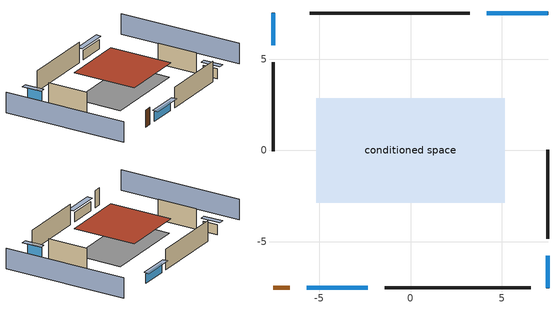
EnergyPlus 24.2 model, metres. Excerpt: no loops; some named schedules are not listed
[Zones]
conditioned space
 floor foundation (Slab1 construction): -5.15,-2.86 -5.15,2.86 5.15,2.86 5.15,-2.86 z0
 wall outside (AdiabaticWallConstruction 1): -7.52,-7.52 -6.6,-7.52 z0:2.03
 wall outside (AdiabaticWallConstruction): 7.52,7.52 4.18,7.52 / -5.67,-7.52 -2.34,-7.52 z0:1.13; 7.52,-7.52 7.52,-5.76 / -7.52,7.52 -7.52,5.76 z0:1.19
 wall outside (Wall1 construction): 3.25,7.52 -5.51,7.52 z0:2.44
 wall outside (Wall2 construction): 7.52,-4.83 7.52,0.03 z0:2.44
 wall outside (Wall3 construction): -1.41,-7.52 6.59,-7.52 z0:2.44
 wall outside (Wall4 construction): -7.52,4.83 -7.52,-0.03 z0:2.44
 window (WindowConstruction): 7.52,7.52 4.18,7.52 z0:1.13
 window (WindowConstruction 1): 7.52,-7.52 7.52,-5.76 z0:1.19
 window (WindowConstruction 2): -5.67,-7.52 -2.34,-7.52 z0:1.13
 window (WindowConstruction 3): -7.52,7.52 -7.52,5.76 z0:1.19
 door (Door): -7.52,-7.52 -6.6,-7.52 z0:2.03
 roof outside (Roof1 construction): -3.84,3.84 -3.84,-3.84 3.84,-3.84 3.84,3.84 z2.44
shading: -12.09,7.52 -12.09,-7.52 / 12.09,-7.52 12.09,7.52 z0:2.44; 3.87,7.52 7.82,7.52 7.82,8.12 3.87,8.12 z1.43; 7.52,-5.45 7.52,-7.82 8.12,-7.82 8.12,-5.45 z1.49; -2.03,-7.52 -5.98,-7.52 -5.98,-8.12 -2.03,-8.12 z1.43; -7.52,5.45 -7.52,7.82 -8.12,7.82 -8.12,5.45 z1.49
[Building]
Building 1: Terrain=Suburbs
[Site:Location]
Portland Intl Arpt_OR: Latitude {deg}=45.59; Longitude {deg}=-122.6; Time Zone {hr}=-8; Elevation {m}=33; Keep Site Location Information=Yes
[Site:GroundTemperature:Shallow]
10.2558, 8.96328, 8.85977, 9.47314, 11.9355, 14.3863, 16.5111, 17.8571, 17.9714, 16.8767, 14.8061, 12.4304
[Site:WaterMainsTemperature]
Calculation Method=Schedule; Temperature Schedule=mains temperature schedule
[Material] Roughness=Rough; Thermal Absorptance=0.9
Name | Thickness {m} | Conductivity {W/m-K} | Density {kg/m3} | Specific Heat {J/kg-K} | Solar Absorptance | Visible Absorptance
asphalt or fiberglass shingles | 0.00635 | 0.162714 | 1121.4 | 1465.45 | 0.85 | 0.85
concrete 4.0 in. | 0.1016 | 1.803125 | 2242.8 | 837.4 | 0.7 | 0.7
door material | 0.04445 | 0.0612267 | 512.64 | 1214.23 | 0.7 | 0.7
floor covering | 0.0127 | 0.0450781 | 54.468 | 1339.84 | 0.9 | 0.9
furniture material conditioned space 1 | 0.1524 | 0.115458 | 640.8 | 1214.23 | 0.6 | 0.6
gypsum board | 0.0127 | 0.160291 | 801 | 837.4 | 0.6 | 0.6
osb sheathing 0.5 in. | 0.0127 | 0.115458 | 512.64 | 1214.23 | 0.7 | 0.7
osb sheathing 0.75 in. | 0.01905 | 0.115458 | 512.64 | 1214.23 | 0.7 | 0.7
roof rigid ins | 0.051816 | 0.029427 | 32.04 | 1214.23 | 0.7 | 0.7
roof stud and cavity | 0.2032 | 0.133729 | 78.34581 | 1123.46 | 0.7 | 0.7
wall rigid ins | 0.512978 | 0.029427 | 32.04 | 1214.23 | 0.7 | 0.7
wall stud and cavity | 0.1397 | 0.550994 | 139.0536 | 1170.24 | 0.7 | 0.7
wall stud and cavity 1 | 0.0889 | 0.380278 | 52.3479 | 1209.89 | 0.7 | 0.7
wall stud and cavity 2 | 0.0889 | 0.391764 | 83.0341 | 1211.67 | 0.7 | 0.7
wood siding | 0.0254 | 0.102417 | 544.68 | 1172.36 | 0.85 | 0.85
wood siding 1; wood siding 2 | 0.0254 | 0.102417 | 544.68 | 1172.36 | 0.7 | 0.7
[WindowMaterial:SimpleGlazingSystem]
WindowMaterial: U-Factor {W/m2-K}=6.58648; Solar Heat Gain Coefficient=0.76
[Construction]
AdiabaticWallConstruction: wood siding 1, wall rigid ins, wall stud and cavity 1, gypsum board
AdiabaticWallConstruction 1: wood siding 2, wall rigid ins, wall stud and cavity 1, gypsum board
Door: door material
furniture construction conditioned space 1: furniture material conditioned space 1
PartitionWallConstruction: gypsum board, wall stud and cavity 2, gypsum board
Roof1 construction: asphalt or fiberglass shingles, roof rigid ins, osb sheathing 0.75 in., roof stud and cavity, gypsum board
Slab1 construction: concrete 4.0 in., floor covering
Wall1 construction; Wall2 construction; Wall3 construction; Wall4 construction: wood siding, osb sheathing 0.5 in., wall stud and cavity, gypsum board
WindowConstruction; WindowConstruction 1; WindowConstruction 2; WindowConstruction 3: WindowMaterial
[Zone]
conditioned space: Multiplier=1; Volume {m3}=143.623; Part of Total Floor Area=Yes
[Space]
conditioned space 1: Zone=conditioned space; Volume {m3}=143.623
[SurfaceProperty:ExposedFoundationPerimeter]
Slab1: Exposed Perimeter Calculation Method=TotalExposedPerimeter; Total Exposed Perimeter {m}=32.03448
[SurfaceProperty:IncidentSolarMultiplier] Incident Solar Multiplier=1; Incident Solar Multiplier Schedule=trans schedule winter=0.85 summer=0.7
Window1; Window2; Window3; Window4
[InternalMass] Zone or ZoneList=conditioned space; Space or SpaceList=conditioned space 1
Name | Construction | Surface Area {m2}
furniture mass conditioned space 1 | furniture construction conditioned space 1 | 23.56021
partition wall mass | PartitionWallConstruction | 58.90053
[Lights]
interior lighting: Zone or ZoneList or Space or SpaceList=conditioned space 1; Schedule=lighting_interior; Design Level Calculation Method=LightingLevel; Lighting Level {W}=518.511; Return Air Fraction=0; Fraction Radiant=0.6; Fraction Visible=0.2; Fraction Replaceable=1
[People]
occupants: Zone or ZoneList or Space or SpaceList=conditioned space 1; Number of People Schedule=occupants; Number of People Calculation Method=People; Number of People=4; Fraction Radiant=0.314171; Sensible Heat Fraction=0.56303; Activity Level Schedule=occupants activity schedule; Carbon Dioxide Generation Rate {m3/s-W}=0; Enable ASHRAE 55 Comfort Warnings=No; Mean Radiant Temperature Calculation Type=EnclosureAveraged
[ElectricEquipment] Zone or ZoneList or Space or SpaceList=conditioned space 1; Design Level Calculation Method=EquipmentLevel
Name | Schedule | Design Level {W} | Fraction Latent | Fraction Radiant | Fraction Lost
ceiling fan | ceiling_fan | 17.8853 | 0 | 0.558 | 0
cooking range | cooking_range | 1391.3 | 0.08 | 0.432 | 0.2
fridge | fridge schedule | 54.7945 | 0 | 0.6 | 0
mech vent bath fan 0 | mech vent bath fan 0 schedule | 15 | 0 | 0 | 1
mech vent house fan | mech vent house fan schedule | 0 | 0 | 0 | 1
mech vent house fan cfis | mech vent house fan cfis schedule | 0 | 0 | 0 | 0
mech vent range fan 0 | mech vent range fan 0 schedule | 30 | 0 | 0 | 1
misc plug loads | plug_loads_other | 343.202 | 0.021 | 0.558 | 0.049
misc tv | plug_loads_tv | 467.781 | 0 | 0.6 | 0
whole house fan | Always On Discrete | 0 | 0 | 0 | 1
[OtherEquipment] Zone or ZoneList or Space or SpaceList=conditioned space 1; Design Level Calculation Method=EquipmentLevel
Name | Fuel Type | Schedule | Design Level {W} | Fraction Latent | Fraction Radiant | Fraction Lost
cooking range 1 | Electricity | cooking_range | 0 | 0.08 | 0.432 | 0.2
general water use latent | None | general water use schedule | 81.0615 | 1 | 0 | 0
general water use sensible | None | general water use schedule | -79.8895 | 0 | 0.6 | 0
mech vent house fan latent load; water heater lat | None | Always On Discrete | 0 | 1 | 0 | 0
mech vent house fan sensible load; water heater sens | None | Always On Discrete | 0 | 0 | 0 | 0
water heater energy adjustment1 | Electricity | Always On Discrete | 0.01 | 0 | 0 | 1
[ZoneInfiltration:DesignFlowRate] Zone or ZoneList or Space or SpaceList=conditioned space 1; Schedule=Always On Discrete; Design Flow Rate Calculation Method=Flow/Zone; Design Flow Rate {m3/s}=0
infil flow; natural vent flow; whole house fan flow
[AvailabilityManager:Scheduled]
room ac airloop Availability Manager: Schedule=Always On Discrete
[Foundation:Kiva]
Foundation Kiva 1: Initial Indoor Air Temperature {C}=16.6667; Wall Height Above Grade {m}=0.1016; Wall Depth Below Slab {m}=0.2032
[Foundation:Kiva:Settings]
Soil Conductivity {W/m-K}=1.3848; Soil Density {kg/m3}=1842.3; Soil Specific Heat {J/kg-K}=418.7; Ground Solar Absorptivity=0.9; Ground Thermal Absorptivity=0.9; Ground Surface Roughness {m}=0.03; Far-Field Width {m}=40; Deep-Ground Boundary Condition=ZeroFlux; Deep-Ground Depth {m}=40; Minimum Cell Dimension {m}=0.2; Maximum Cell Growth Coefficient=3; Simulation Timestep=Timestep
[Exterior:Lights]
exterior lighting: Schedule=exterior lighting schedule; Design Level {W}=30.309
[EnergyManagementSystem:GlobalVariable]
infil_program_Qfan
infil_program_Qinf
natural_vent_program_Qnv
natural_vent_program_Qwhf
room_ac_airloop_Fan_RTF
[EnergyManagementSystem:Sensor]
Name | Output:Variable or Output:Meter Index Key | Output:Variable or Output:Meter
airflow_gain | infil flow | Infiltration Sensible Heat Gain Energy
airflow_gain_1 | natural vent flow | Infiltration Sensible Heat Gain Energy
airflow_gain_2 | whole house fan flow | Infiltration Sensible Heat Gain Energy
airflow_loss | infil flow | Infiltration Sensible Heat Loss Energy
airflow_loss_1 | natural vent flow | Infiltration Sensible Heat Loss Energy
airflow_loss_2 | whole house fan flow | Infiltration Sensible Heat Loss Energy
clg_load_cond |  | Cooling:EnergyTransfer:Zone:CONDITIONED SPACE
clg_sp_s; clg_sp_s_1 | cooling setpoint | Schedule Value
cool_season | cooling season schedule | Schedule Value
htg_load_cond |  | Heating:EnergyTransfer:Zone:CONDITIONED SPACE
htg_sp_s; htg_sp_s_1 | heating setpoint | Schedule Value
ig_ee_conv | ceiling fan | Electric Equipment Convective Heating Energy
ig_ee_conv_1 | cooking range | Electric Equipment Convective Heating Energy
ig_ee_conv_2 | fridge | Electric Equipment Convective Heating Energy
ig_ee_conv_3 | misc plug loads | Electric Equipment Convective Heating Energy
ig_ee_conv_4 | misc tv | Electric Equipment Convective Heating Energy
ig_ee_conv_5 | whole house fan | Electric Equipment Convective Heating Energy
ig_ee_rad | ceiling fan | Electric Equipment Radiant Heating Energy
ig_ee_rad_1 | cooking range | Electric Equipment Radiant Heating Energy
ig_ee_rad_2 | fridge | Electric Equipment Radiant Heating Energy
ig_ee_rad_3 | misc plug loads | Electric Equipment Radiant Heating Energy
ig_ee_rad_4 | misc tv | Electric Equipment Radiant Heating Energy
ig_ee_rad_5 | whole house fan | Electric Equipment Radiant Heating Energy
ig_lgt_conv | interior lighting | Lights Convective Heating Energy
ig_lgt_rad | interior lighting | Lights Radiant Heating Energy
ig_lgt_vis | interior lighting | Lights Visible Radiation Heating Energy
ig_oe_conv | cooking range 1 | Other Equipment Convective Heating Energy
ig_oe_conv_1 | general water use latent | Other Equipment Convective Heating Energy
ig_oe_conv_2 | general water use sensible | Other Equipment Convective Heating Energy
ig_oe_conv_3 | water heater energy adjustment1 | Other Equipment Convective Heating Energy
ig_oe_conv_4 | water heater lat | Other Equipment Convective Heating Energy
ig_oe_conv_5 | water heater sens | Other Equipment Convective Heating Energy
ig_oe_rad | cooking range 1 | Other Equipment Radiant Heating Energy
ig_oe_rad_1 | general water use latent | Other Equipment Radiant Heating Energy
ig_oe_rad_2 | general water use sensible | Other Equipment Radiant Heating Energy
ig_oe_rad_3 | water heater energy adjustment1 | Other Equipment Radiant Heating Energy
ig_oe_rad_4 | water heater lat | Other Equipment Radiant Heating Energy
ig_oe_rad_5 | water heater sens | Other Equipment Radiant Heating Energy
ig_ppl_conv | occupants | People Convective Heating Energy
ig_ppl_rad | occupants | People Radiant Heating Energy
im_conv | furniture mass conditioned space 1 | Surface Inside Face Convection Heat Gain Energy
im_conv_1 | partition wall mass | Surface Inside Face Convection Heat Gain Energy
im_ig | furniture mass conditioned space 1 | Surface Inside Face Internal Gains Radiation Heat Gain Energy
im_ig_1 | partition wall mass | Surface Inside Face Internal Gains Radiation Heat Gain Energy
im_lgt | furniture mass conditioned space 1 | Surface Inside Face Lights Radiation Heat Gain Energy
im_lgt_1 | partition wall mass | Surface Inside Face Lights Radiation Heat Gain Energy
im_sol | furniture mass conditioned space 1 | Surface Inside Face Solar Radiation Heat Gain Energy
im_sol_1 | partition wall mass | Surface Inside Face Solar Radiation Heat Gain Energy
im_surf | furniture mass conditioned space 1 | Surface Inside Face Net Surface Thermal Radiation Heat Gain Energy
im_surf_1 | partition wall mass | Surface Inside Face Net Surface Thermal Radiation Heat Gain Energy
mech_vent_bath_fan_0_sch_s | mech vent bath fan 0 schedule | Schedule Value
mech_vent_range_fan_0_sch_s | mech vent range fan 0 schedule | Schedule Value
mv_conv | mech vent bath fan 0 | Electric Equipment Convective Heating Energy
mv_conv_1 | mech vent house fan | Electric Equipment Convective Heating Energy
mv_conv_2 | mech vent house fan cfis | Electric Equipment Convective Heating Energy
mv_conv_3 | mech vent range fan 0 | Electric Equipment Convective Heating Energy
mv_conv_4 | mech vent house fan latent load | Other Equipment Convective Heating Energy
mv_conv_5 | mech vent house fan sensible load | Other Equipment Convective Heating Energy
mv_rad | mech vent bath fan 0 | Electric Equipment Radiant Heating Energy
mv_rad_1 | mech vent house fan | Electric Equipment Radiant Heating Energy
mv_rad_2 | mech vent house fan cfis | Electric Equipment Radiant Heating Energy
mv_rad_3 | mech vent range fan 0 | Electric Equipment Radiant Heating Energy
mv_rad_4 | mech vent house fan latent load | Other Equipment Radiant Heating Energy
mv_rad_5 | mech vent house fan sensible load | Other Equipment Radiant Heating Energy
natural_vent_s | natural vent schedule | Schedule Value
out_pb_s |  | Site Outdoor Air Barometric Pressure
out_wt_s |  | Site Outdoor Air Humidity Ratio
site_vw_s |  | Site Wind Speed
ss_back_out | Window1 | Surface Window Shortwave from Zone Back Out Window Heat Transfer Rate
ss_back_out_1 | Window2 | Surface Window Shortwave from Zone Back Out Window Heat Transfer Rate
ss_back_out_2 | Window3 | Surface Window Shortwave from Zone Back Out Window Heat Transfer Rate
ss_back_out_3 | Window4 | Surface Window Shortwave from Zone Back Out Window Heat Transfer Rate
ss_conv | Door1 | Surface Inside Face Convection Heat Gain Energy
ss_conv_1 | Window1 | Surface Inside Face Convection Heat Gain Energy
ss_conv_2 | Window2 | Surface Inside Face Convection Heat Gain Energy
ss_conv_3 | Window3 | Surface Inside Face Convection Heat Gain Energy
ss_conv_4 | Window4 | Surface Inside Face Convection Heat Gain Energy
ss_ig | Door1 | Surface Inside Face Internal Gains Radiation Heat Gain Energy
ss_ig_1 | Window1 | Surface Inside Face Internal Gains Radiation Heat Gain Energy
ss_ig_2 | Window2 | Surface Inside Face Internal Gains Radiation Heat Gain Energy
ss_ig_3 | Window3 | Surface Inside Face Internal Gains Radiation Heat Gain Energy
ss_ig_4 | Window4 | Surface Inside Face Internal Gains Radiation Heat Gain Energy
ss_lgt | Door1 | Surface Inside Face Lights Radiation Heat Gain Energy
ss_sol | Door1 | Surface Inside Face Solar Radiation Heat Gain Energy
ss_surf | Door1 | Surface Inside Face Net Surface Thermal Radiation Heat Gain Energy
ss_surf_1 | Window1 | Surface Inside Face Net Surface Thermal Radiation Heat Gain Energy
ss_surf_2 | Window2 | Surface Inside Face Net Surface Thermal Radiation Heat Gain Energy
ss_surf_3 | Window3 | Surface Inside Face Net Surface Thermal Radiation Heat Gain Energy
ss_surf_4 | Window4 | Surface Inside Face Net Surface Thermal Radiation Heat Gain Energy
ss_trans_in | Window1 | Surface Window Transmitted Solar Radiation Rate
ss_trans_in_1 | Window2 | Surface Window Transmitted Solar Radiation Rate
ss_trans_in_2 | Window3 | Surface Window Transmitted Solar Radiation Rate
ss_trans_in_3 | Window4 | Surface Window Transmitted Solar Radiation Rate
ss_trans_out | Window1 | Surface Inside Face Initial Transmitted Diffuse Transmitted Out Window Solar Radiation Rate
ss_trans_out_1 | Window2 | Surface Inside Face Initial Transmitted Diffuse Transmitted Out Window Solar Radiation Rate
ss_trans_out_2 | Window3 | Surface Inside Face Initial Transmitted Diffuse Transmitted Out Window Solar Radiation Rate
ss_trans_out_3 | Window4 | Surface Inside Face Initial Transmitted Diffuse Transmitted Out Window Solar Radiation Rate
s_conv | Roof1 | Surface Inside Face Convection Heat Gain Energy
s_conv_1 | Slab1 | Surface Inside Face Convection Heat Gain Energy
s_conv_2 | Wall1 | Surface Inside Face Convection Heat Gain Energy
s_conv_3 | Wall2 | Surface Inside Face Convection Heat Gain Energy
s_conv_4 | Wall3 | Surface Inside Face Convection Heat Gain Energy
s_conv_5 | Wall4 | Surface Inside Face Convection Heat Gain Energy
s_ig | Roof1 | Surface Inside Face Internal Gains Radiation Heat Gain Energy
s_ig_1 | Slab1 | Surface Inside Face Internal Gains Radiation Heat Gain Energy
s_ig_2 | Wall1 | Surface Inside Face Internal Gains Radiation Heat Gain Energy
s_ig_3 | Wall2 | Surface Inside Face Internal Gains Radiation Heat Gain Energy
s_ig_4 | Wall3 | Surface Inside Face Internal Gains Radiation Heat Gain Energy
s_ig_5 | Wall4 | Surface Inside Face Internal Gains Radiation Heat Gain Energy
s_lgt | Roof1 | Surface Inside Face Lights Radiation Heat Gain Energy
s_lgt_1 | Slab1 | Surface Inside Face Lights Radiation Heat Gain Energy
s_lgt_2 | Wall1 | Surface Inside Face Lights Radiation Heat Gain Energy
s_lgt_3 | Wall2 | Surface Inside Face Lights Radiation Heat Gain Energy
s_lgt_4 | Wall3 | Surface Inside Face Lights Radiation Heat Gain Energy
s_lgt_5 | Wall4 | Surface Inside Face Lights Radiation Heat Gain Energy
s_sol | Roof1 | Surface Inside Face Solar Radiation Heat Gain Energy
s_sol_1 | Slab1 | Surface Inside Face Solar Radiation Heat Gain Energy
s_sol_2 | Wall1 | Surface Inside Face Solar Radiation Heat Gain Energy
s_sol_3 | Wall2 | Surface Inside Face Solar Radiation Heat Gain Energy
s_sol_4 | Wall3 | Surface Inside Face Solar Radiation Heat Gain Energy
s_sol_5 | Wall4 | Surface Inside Face Solar Radiation Heat Gain Energy
s_surf | Roof1 | Surface Inside Face Net Surface Thermal Radiation Heat Gain Energy
s_surf_1 | Slab1 | Surface Inside Face Net Surface Thermal Radiation Heat Gain Energy
s_surf_2 | Wall1 | Surface Inside Face Net Surface Thermal Radiation Heat Gain Energy
s_surf_3 | Wall2 | Surface Inside Face Net Surface Thermal Radiation Heat Gain Energy
s_surf_4 | Wall3 | Surface Inside Face Net Surface Thermal Radiation Heat Gain Energy
s_surf_5 | Wall4 | Surface Inside Face Net Surface Thermal Radiation Heat Gain Energy
water_heater_T_set | water heater setpoint | Schedule Value
[EnergyManagementSystem:Actuator]
Name | Actuated Component Unique | Actuated Component Type | Actuated Component Control Type
fridge_schedule_act | fridge schedule | Schedule:Constant | Schedule Value
infil_flow_act | infil flow | Zone Infiltration | Air Exchange Flow Rate
mech_vent_house_fan_cfis_act | mech vent house fan cfis | ElectricEquipment | Electricity Rate
mech_vent_house_fan_latent_load_act | mech vent house fan latent load | OtherEquipment | Power Level
mech_vent_house_fan_sensible_load_act | mech vent house fan sensible load | OtherEquipment | Power Level
natural_vent_flow_act | natural vent flow | Zone Infiltration | Air Exchange Flow Rate
water_heater_HPWHSchedOverride | water heater setpoint | Schedule:Constant | Schedule Value
water_heater_hpwh_ec_adj_act | water heater energy adjustment1 | OtherEquipment | Power Level
water_heater_lat_act | water heater lat | OtherEquipment | Power Level
water_heater_LESchedOverride | water heater BottomElementSetpoint | Schedule:Constant | Schedule Value
water_heater_sens_act | water heater sens | OtherEquipment | Power Level
water_heater_UESchedOverride | water heater TopElementSetpoint | Schedule:Constant | Schedule Value
whole_house_fan_act | whole house fan | ElectricEquipment | Electricity Rate
whole_house_fan_flow_act | whole house fan flow | Zone Infiltration | Air Exchange Flow Rate
[EnergyManagementSystem:Program]
boiler_hydronic_pump_disaggregate_program: Set boiler_hydronic_pump_primary_htg = boiler_hydronic_pump_s
boiler_hydronic_pump_power_program: Set hvac_plr = boiler_plr_s; Set pump_total_eff = boiler_hydronic_pump_rated_mfr / 1000 * 20000.0 / 81.7307692307692; Set pump_vfr = boiler_hydronic_pump_mfr_s / 1000; If pump_vfr > 0; Set boiler_hydronic_pump_pressure_rise_act = 81.7307692307692 * hvac_plr * pump_total_eff / pump_vfr; Else; Set boiler_hydronic_pump_pressure_rise_act = 0; EndIf
